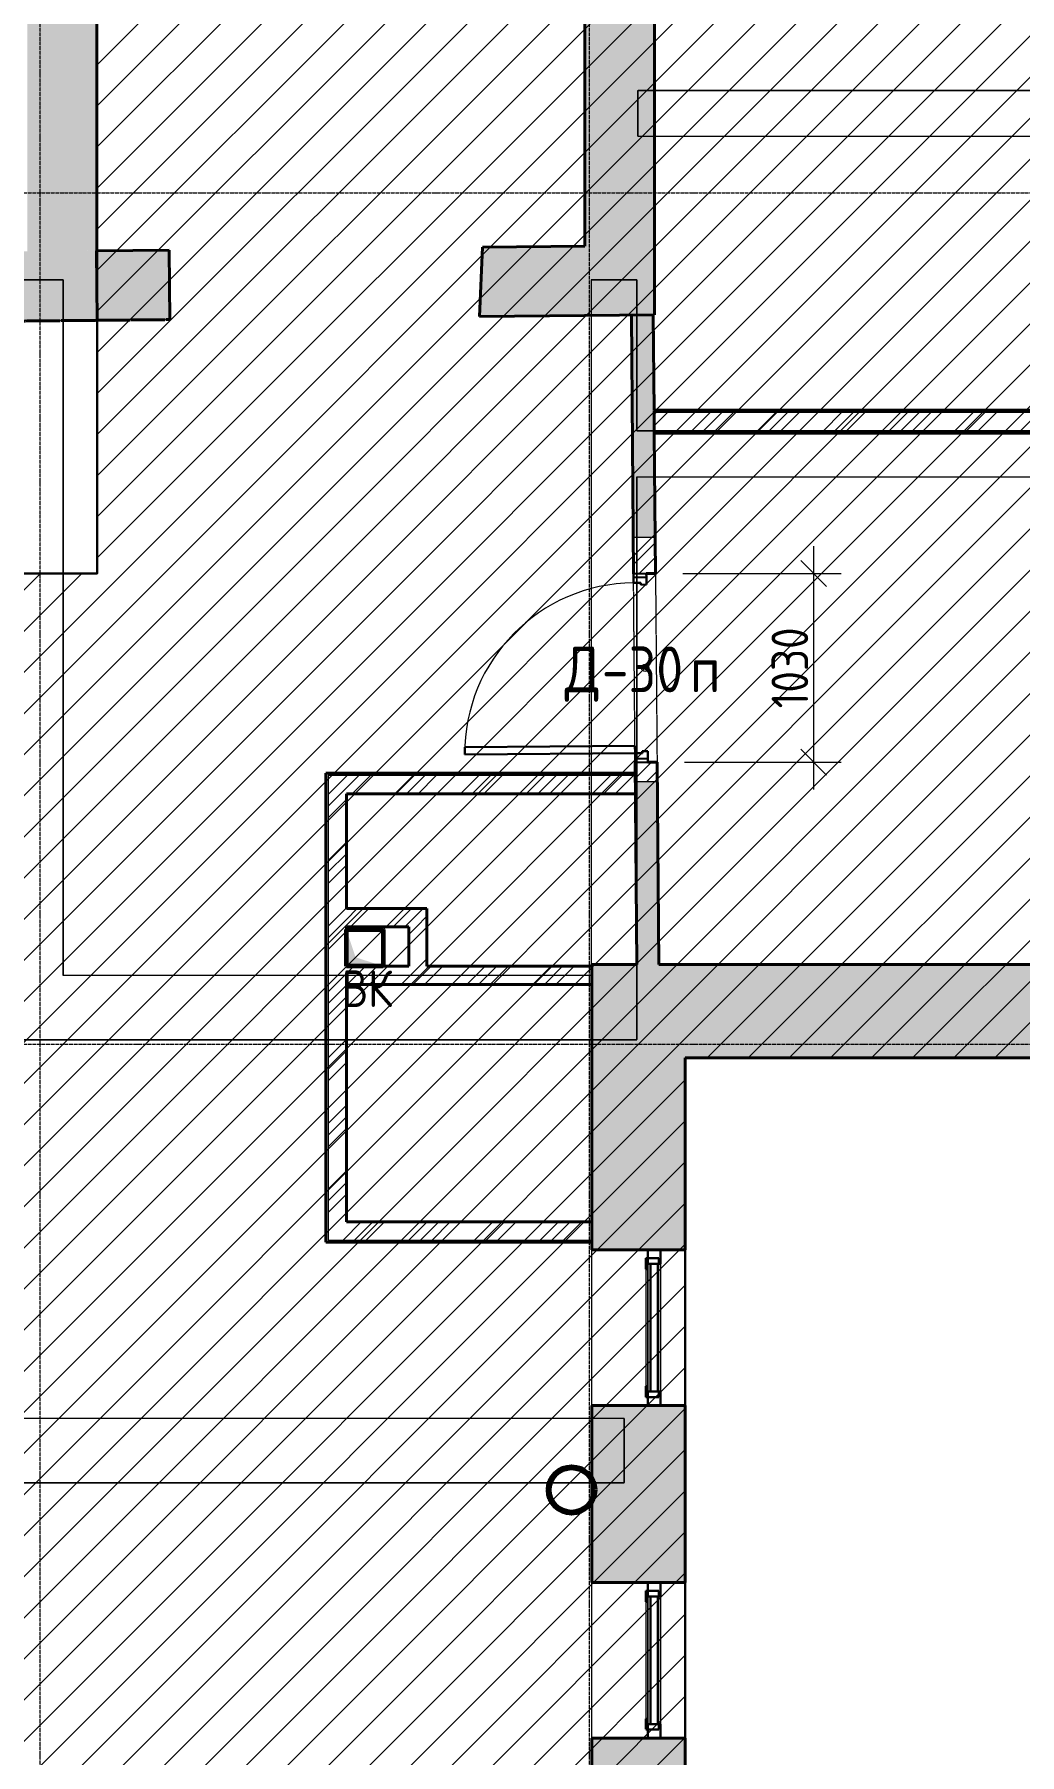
# Model space of a CAD drawing. Header units: millimetres. Extents: x -11886 to 379896, y -8130 to 47743.
# Drawn here: x 154518 to 159899, y 4877 to 14272 of the extents above; entities that cross this region are included whole.
import ezdxf

# ---------------------------------------------------------------- set-up
doc = ezdxf.new("R2010")
doc.units = ezdxf.units.MM
for name, pattern in [('ADSK_Линия сетки', [25, 20, -2.5, 0, -2.5]), ('ADSK_Сверху', [4.5, 3, -1.5]), ('ADSK_Снесено', [4.5, 3, -1.5])]:
    doc.linetypes.add(name, pattern=pattern)
for name, color, linetype, lineweight, true_color in [('_ Окна', 5, 'Continuous', 30, 0x0000ff), ('Витраж', 5, 'Continuous', 18, 0x0000ff), ('Двери', 5, 'Continuous', 18, 0x0000ff), ('Линии', 7, 'Continuous', 9, 0x00a600), ('Окна', 5, 'Continuous', 18, 0x0000ff), ('Панели витража', 5, 'Continuous', 18, 0x0000ff), ('планы со стояками отопление_dwg', 7, 'Continuous', 9, 0x767676), ('Стены внутренние', 5, 'Continuous', 18, 0x0000ff), ('Стены наружные', 1, 'ADSK_Снесено', 18, 0xff0000), ('Стены штриховка', 5, 'Continuous', 18, 0x0000ff)]:
    doc.layers.add(name, color=color, linetype=linetype, lineweight=lineweight, true_color=true_color)
for name, color, linetype, lineweight in [('Аннотация', 7, 'Continuous', 9), ('Каркас', 7, 'Continuous', 18), ('Марки дверей', 7, 'Continuous', 20), ('Оси', 7, 'Continuous', 9), ('Размеры', 7, 'Continuous', 9), ('стояки', 7, 'Continuous', 9), ('Узлы', 7, 'Continuous', 18)]:
    doc.layers.add(name, color=color, linetype=linetype, lineweight=lineweight)
doc.styles.add('GOST Common_1', font='GOST_Common.ttf', dxfattribs={"width": 0.9, "height": 200})
doc.styles.add('GOST Common_2', font='GOST_Common.ttf', dxfattribs={"width": 0.9, "height": 250})
doc.dimstyles.new('ADSK_Основной_2_мм_Округление_до_1_мм', dxfattribs={"dimscale": 304.8, "dimtxt": 201.142999, "dimasz": 0.463911, "dimexe": 0.492126, "dimexo": 0.492126, "dimgap": 0.098425, "dimtad": 1, "dimdec": 0, "dimdsep": 46, "dimtxsty": 'GOST Common_1', "dimblk1": 'OBLIQUE', "dimblk2": 'OBLIQUE', "dimsah": 1, "dimcen": 0.09, "dimdle": 0.492126, "dimazin": 2, "dimtfac": 1, "dimtdec": 4, "dimtix": 1, "dimtmove": 0, "dimatfit": 3, "dimfxl": 1, "dimtvp": 1, "dimtolj": 1, "dimtzin": 0, "dimlwd": 20, "dimlwe": 20, "dimarcsym": 2})
pattern_1 = [(45, (108139.4, 150), (-179.6051, 179.6051), []), (45, (108202.9, 150), (0, 359.2102), []), (45, (108075.9, 150), (0, 359.2102), [])]

# ---------------------------------------------------------------- blocks, each defined once
blk = doc.blocks.new('ADSK_БалкаЖБ_Прямоугольная - 350х280мм-843200-02 План 2-го этажа маркировочный')
at = {"layer": 'Каркас', "color": 253, "linetype": 'ADSK_Сверху', "true_color": 0xaaaaaa}
for p, q in [((-3639.3, 175), (-3639.3, -175)), ((-3639.3, 175), (3639.3, 175)), ((3639.3, -175), (3639.3, 175)), ((-3639.3, -175), (3639.3, -175))]:
    blk.add_line(p, q, dxfattribs=at)
at = {"layer": 'Каркас', "color": 253, "linetype": 'ADSK_Сверху', "true_color": 0xb2b2b2}
for p, q in [((-3639.3, -175), (-3639.3, 175)), ((3639.3, 175), (-3639.3, 175)), ((3639.3, 175), (3639.3, -175)), ((-3639.3, -175), (3639.3, -175))]:
    blk.add_line(p, q, dxfattribs=at)
blk = doc.blocks.new('ADSK_БалкаЖБ_Прямоугольная - 250х280мм-848599-02 План 2-го этажа маркировочный')
at = {"layer": 'Каркас', "color": 253, "linetype": 'ADSK_Сверху', "true_color": 0xaaaaaa}
for p, q in [((-3118.3, 125), (-3118.3, -125)), ((-3118.3, 125), (3118.3, 125)), ((3118.3, -125), (3118.3, 125)), ((-3118.3, -125), (3118.3, -125))]:
    blk.add_line(p, q, dxfattribs=at)
at = {"layer": 'Каркас', "color": 253, "linetype": 'ADSK_Сверху', "true_color": 0xb2b2b2}
for p, q in [((-3118.3, -125), (-3118.3, 125)), ((3118.3, 125), (-3118.3, 125)), ((3118.3, 125), (3118.3, -125)), ((-3118.3, -125), (3118.3, -125))]:
    blk.add_line(p, q, dxfattribs=at)
blk = doc.blocks.new('Витраж-тент со смещением вовне - 60мм 30 сдвиг-1466941-02 План 2-го этажа маркировочный')
at = {"layer": '_ Окна', "color": 161, "linetype": 'ADSK_Сверху', "true_color": 0xaaaaff}
for p, q in [((-379, 25), (-379, -45)), ((-379, 25), (-349, 25)), ((-379, -45), (-379, 25)), ((379, 25), (349, 25)), ((379, -45), (379, 25)), ((379, -45), (379, 25)), ((-319, -45), (-379, -45)), ((-319, -35), (-319, -45)), ((319, -35), (319, -45)), ((319, -45), (379, -45))]:
    blk.add_line(p, q, dxfattribs=at)
at = {"layer": 'Окна', "color": 161, "linetype": 'ADSK_Сверху', "true_color": 0xaaaaff}
blk.add_line((-319, -45), (319, -45), dxfattribs=at)
blk = doc.blocks.new('Прямоугольный импост - 70х20_56мм-1425354-02 План 2-го этажа маркировочный')
at = {"layer": 'Витраж', "color": 161, "linetype": 'ADSK_Сверху', "true_color": 0xaaaaff}
for p, q in [((465.8, 2112.1), (395.8, 2112.1)), ((395.8, 2036.1), (395.8, 2112.1)), ((465.8, 2036.1), (465.8, 2112.1)), ((395.8, 1262.1), (395.8, 1338.1)), ((465.8, 1262.1), (465.8, 1338.1)), ((395.8, 1262.1), (465.8, 1262.1))]:
    blk.add_line(p, q, dxfattribs=at)
blk = doc.blocks.new('Прямоугольный импост - 70х20_56мм-1424845-02 План 2-го этажа маркировочный')
at = {"layer": 'Витраж', "color": 161, "linetype": 'ADSK_Сверху', "true_color": 0xaaaaff}
for p, q in [((-76, 35), (0, 35)), ((0, 35), (0, -35)), ((0, -35), (-76, -35))]:
    blk.add_line(p, q, dxfattribs=at)
blk = doc.blocks.new('Прямоугольный импост - 70х20_56мм-1424846-02 План 2-го этажа маркировочный')
at = {"layer": 'Витраж', "color": 161, "linetype": 'ADSK_Сверху', "true_color": 0xaaaaff}
for p, q in [((0, 35), (-76, 35)), ((0, -35), (0, 35)), ((-76, -35), (0, -35))]:
    blk.add_line(p, q, dxfattribs=at)
blk = doc.blocks.new('Прямоугольный импост - 70х60мм-1425356-02 План 2-го этажа маркировочный')
at = {"layer": 'Витраж', "color": 161, "linetype": 'ADSK_Сверху', "true_color": 0xaaaaff}
for p, q in [((465.8, 2036.1), (395.8, 2036.1)), ((395.8, 1338.1), (395.8, 2036.1)), ((465.8, 1338.1), (465.8, 2036.1)), ((395.8, 1338.1), (465.8, 1338.1))]:
    blk.add_line(p, q, dxfattribs=at)
blk = doc.blocks.new('Системная панель - _AR_Стекло_40мм_привязка по центру-V199-02 План 2-го этажа маркировочный')
at = {"layer": 'Панели витража', "lineweight": 30}
for p, q in [((349, 20), (-349, 20)), ((-349, 20), (-349, -20)), ((349, -20), (349, 20)), ((-349, -20), (349, -20))]:
    blk.add_line(p, q, dxfattribs=at)
blk = doc.blocks.new('Прямоугольный импост - 70х40_56мм-V53-02 План 2-го этажа маркировочный')
at = {"layer": 'Витраж'}
for p, q in [((-6006, 16950.4), (-6006, 16252.4)), ((-5936, 16950.4), (-5936, 16252.4))]:
    blk.add_line(p, q, dxfattribs=at)
blk = doc.blocks.new('Прямоугольный импост - 70х20_56мм-V200-02 План 2-го этажа маркировочный')
at = {"layer": 'Витраж', "lineweight": 30}
for p, q in [((-76, 35), (0, 35)), ((-76, -35), (-76, 35)), ((0, 35), (0, -35)), ((0, -35), (-76, -35))]:
    blk.add_line(p, q, dxfattribs=at)
blk = doc.blocks.new('Прямоугольный импост - 70х20_56мм-V201-02 План 2-го этажа маркировочный')
at = {"layer": 'Витраж', "lineweight": 30}
for p, q in [((0, 35), (-76, 35)), ((-76, 35), (-76, -35)), ((0, -35), (0, 35)), ((-76, -35), (0, -35))]:
    blk.add_line(p, q, dxfattribs=at)
blk = doc.blocks.new('Прямоугольный импост - 70х40_56мм-1425355-02 План 2-го этажа маркировочный')
at = {"layer": 'Витраж'}
for p, q in [((395.8, 2036.1), (395.8, 1338.1)), ((465.8, 2036.1), (465.8, 1338.1))]:
    blk.add_line(p, q, dxfattribs=at)
blk = doc.blocks.new('AC_Дверь_Однопольная - Д-30п 1030х2200h-V213-02 План 2-го этажа маркировочный')
at = {"layer": 'Двери', "lineweight": 30}
for p, q in [((-465, 990), (-425, 990)), ((-465, 60), (-465, 990)), ((-425, 990), (-425, 60)), ((-515, 60), (-495, 60)), ((-515, -10), (-515, 60)), ((-495, 60), (-465, 60)), ((-495, -10), (-495, 60)), ((-495, 60), (-495, -10)), ((-425, 60), (-465, 60)), ((-465, 60), (-465, 20)), ((-465, 20), (-455, 20)), ((-455, 20), (-455, -10)), ((455, 20), (465, 20)), ((455, -10), (455, 20)), ((465, 60), (495, 60)), ((465, 20), (465, 60)), ((495, 60), (495, -10)), ((495, 60), (515, 60)), ((495, -10), (495, 60)), ((515, 60), (515, -10)), ((-495, -10), (-515, -10)), ((-455, -10), (-495, -10)), ((495, -10), (455, -10)), ((515, -10), (495, -10))]:
    blk.add_line(p, q, dxfattribs=at)
at = {"layer": 'Двери'}
blk.add_arc((-465, 60), 930, 0, 90, dxfattribs=at)
blk = doc.blocks.new('планы со стояками отопление_dwg-1484427-02 План 2-го этажа маркировочный')
at = {"layer": 'стояки', "color": 246, "lineweight": 80, "true_color": 0x7f001f}
blk.add_circle((222568.8, 244728.5), 124.3, dxfattribs=at)
blk = doc.blocks.new('ADSK_Марка_Дверь - Типоразмер_ADSK_Марка-58376-02 План 2-го этажа маркировочный')
at = {"layer": 'Марки дверей', "lineweight": 9}
blk.add_circle((0, 0), 0.2, dxfattribs=at)
blk = doc.blocks.new('_Oblique')
at = {"color": 0, "linetype": 'ByBlock', "lineweight": -2}
blk.add_line((-0.5, -0.5), (0.5, 0.5), dxfattribs=at)
blk = doc.blocks.new('*D1601')
at = {"layer": 'Defpoints', "color": 0, "transparency": 16777216}
for p in [(157910.4, 11327.2), (158774.5, 11327.2), (157919, 10297.2)]:
    blk.add_point(p, dxfattribs=at)
at = {"layer": 'Размеры', "color": 0, "lineweight": 20, "transparency": 16777216}
for p, q in [((158774.5, 10147.2), (158774.5, 11477.2)), ((158060.4, 11327.2), (158924.5, 11327.2)), ((158069, 10297.2), (158924.5, 10297.2))]:
    blk.add_line(p, q, dxfattribs=at)
at = {"layer": 'Размеры', "color": 0, "lineweight": 20, "transparency": 16777216, "xscale": 141.4, "yscale": 141.4, "zscale": 141.4}
for p, rotation in [((158774.5, 11327.2), 90), ((158774.5, 10297.2), 270)]:
    blk.add_blockref('_Oblique', p, dxfattribs=dict(at, rotation=rotation))
at = {"layer": 'Размеры', "color": 0, "lineweight": 20, "transparency": 16777216, "insert": (158644.5, 10812.2), "char_height": 200, "width": 560.473, "attachment_point": 5, "rotation": 90, "style": 'GOST Common_1'}
blk.add_mtext('\\A1;1030', dxfattribs=at)

msp = doc.modelspace()

# ---------------------------------------------------------------- hatches: boundary and pattern name
at = {"lineweight": 13, "true_color": 0x636466, "transparency": 33554559}
h = msp.add_hatch(dxfattribs=at)
h.set_pattern_fill('ANSI31', color=251, scale=50)
h.set_pattern_definition([(45, (108139.4, 85026.59), (-112.2532, 112.2532), [])])
h.paths.add_polyline_path([(158072.8, 8682.3), (164353.35, 8682.3), (164172.02, 43909.21), (154172.61, 43909.21), (154172.61, 21084.06), (154859.25, 21054.57), (154861.07, 11328.12), (108910.53, 11328.12), (108910.53, 8679.25), (108429.9, 8679.25), (108429.9, 456.79), (116412.4, 422.02), (116412.4, 2336.48), (127112.04, 2336.48), (127112.04, -2582.57), (139475.8, -2582.57), (139475.8, 2335.74), (150176.33, 2256.79), (150176.33, 300.23), (158072.8, 300.23)])
at = {"layer": 'Стены внутренние', "true_color": 0xc0c0c0}
for points in [[(154479.25, 13086.77), (154859.25, 13090.41), (154859.25, 20545.02), (154681.43, 20545.84), (154681.43, 20574.06), (154479.25, 20574.06), (154479.25, 15128.81)], [(154095.45, 12703.07), (154861.07, 12710.41), (154857.43, 13090.39), (154091.81, 13083.05), (154095.3, 12719.42)]]:
    msp.add_hatch(color=9, dxfattribs=at).paths.add_polyline_path(points)
h = msp.add_hatch(color=9, dxfattribs=at)
h.paths.add_polyline_path([(157524.67, 12735.95), (157904.67, 12739.59), (157904.67, 17531.68), (157524.67, 17531.68), (157524.67, 12739.59)])
h.paths.add_polyline_path([(157524.67, 19849.64), (157904.67, 19850.22), (157904.67, 20530.96), (157524.67, 20532.71), (157524.67, 19850.22)])
h = msp.add_hatch(color=9, dxfattribs=at)
h.paths.add_polyline_path([(154861.07, 12710.41), (155257.61, 12714.21), (155253.31, 13094.19), (154857.43, 13090.39), (154860.72, 12746.86)])
h.paths.add_polyline_path([(156949.57, 12730.43), (157524.67, 12735.95), (157524.67, 13115.96), (156964.77, 13110.6), (156951.59, 12781.05)])
h = msp.add_hatch(color=9, dxfattribs=at)
h.paths.add_polyline_path([(157928.32, 9192.3), (157919.94, 10190.44), (157799.94, 10189.43), (157808.32, 9192.3)])
h.paths.add_polyline_path([(157788.72, 11525.71), (157908.71, 11526.72), (157898.53, 12739.53), (157778.53, 12738.38), (157788.71, 11526.72)])
at = {"layer": 'Стены внутренние', "lineweight": 9}
h = msp.add_hatch(dxfattribs=at)
h.set_pattern_fill('FP_1', color=256, style=0, pattern_type=2)
h.set_pattern_definition(pattern_1)
h.paths.add_polyline_path([(157903.84, 12106.79), (163843.35, 12106.79), (163843.35, 12206.79), (157903, 12206.79)])
h = msp.add_hatch(dxfattribs=at)
h.set_pattern_fill('FP_2', color=256, style=0, pattern_type=2)
h.set_pattern_definition([(45, (108139.4, 150), (-117.8655, 117.8655), []), (45, (108217.98, 150), (-117.8655, 117.8655), [])])
h.paths.add_polyline_path([(157799.94, 10189.43), (157919.94, 10190.44), (157919.04, 10297.22), (157799.04, 10296.22), (157799.93, 10190.44)])
h.paths.add_polyline_path([(157790.39, 11326.18), (157910.39, 11327.19), (157908.71, 11526.72), (157788.72, 11525.71), (157790.39, 11326.77)])
h = msp.add_hatch(dxfattribs=at)
h.set_pattern_fill('FP_1', color=256, style=0, pattern_type=2)
h.set_pattern_definition(pattern_1)
h.paths.add_polyline_path([(156122.24, 7786.79), (156222.24, 7786.79), (156222.24, 10224.78), (156122.24, 10224.78), (156122.24, 8057.31)])
h = msp.add_hatch(dxfattribs=at)
h.set_pattern_fill('FP_1', color=256, style=0, pattern_type=2)
h.set_pattern_definition(pattern_1)
h.paths.add_polyline_path([(157800.48, 10124.78), (157799.64, 10224.78), (156222.24, 10224.78), (156222.24, 10124.78), (157799.94, 10124.78)])
h = msp.add_hatch(dxfattribs=at)
h.set_pattern_fill('FP_1', color=256, style=0, pattern_type=2)
h.set_pattern_definition(pattern_1)
h.paths.add_polyline_path([(156562.24, 9397.4), (156662.24, 9397.4), (156662.24, 9497.4), (156222.24, 9497.4), (156222.24, 9397.4), (156518.97, 9397.4)])
h = msp.add_hatch(dxfattribs=at)
h.set_pattern_fill('FP_1', color=256, style=0, pattern_type=2)
h.set_pattern_definition(pattern_1)
h.paths.add_polyline_path([(156662.24, 9182.36), (156662.24, 9397.4), (156562.24, 9397.4), (156562.24, 9182.36)])
h = msp.add_hatch(dxfattribs=at)
h.set_pattern_fill('FP_1', color=256, style=0, pattern_type=2)
h.set_pattern_definition(pattern_1)
h.paths.add_polyline_path([(157562.8, 9082.36), (157562.8, 9182.36), (156222.24, 9182.36), (156222.24, 9082.36), (156518.97, 9082.36)])
h = msp.add_hatch(dxfattribs=at)
h.set_pattern_fill('FP_1', color=256, style=0, pattern_type=2)
h.set_pattern_definition(pattern_1)
h.paths.add_polyline_path([(156222.24, 7686.79), (157562.8, 7686.79), (157562.8, 7786.79), (156122.24, 7786.79), (156122.24, 7686.79), (156143.98, 7686.79)])
at = {"layer": 'Стены наружные', "linetype": 'Continuous', "true_color": 0xc0c0c0}
h = msp.add_hatch(color=9, dxfattribs=at)
h.paths.add_polyline_path([(158072.8, 300.23), (158072.8, 1286.55), (157562.8, 1286.55), (157562.8, 300.23), (157735.05, 300.23)])
h.paths.add_polyline_path([(157562.8, 2136.55), (158072.8, 2136.55), (158072.8, 3126.44), (157562.8, 3126.44)])
h.paths.add_polyline_path([(158072.8, 3976.44), (158072.8, 4966.95), (157562.8, 4966.95), (157562.8, 3976.44), (157735.05, 3976.44)])
h.paths.add_polyline_path([(157735.05, 5816.95), (158072.8, 5816.95), (158072.8, 6783.55), (157562.8, 6783.55), (157562.8, 5816.95), (157699.37, 5816.95)])
h.paths.add_polyline_path([(157686.64, 7633.55), (158072.8, 7633.55), (158072.8, 9192.3), (157562.8, 9192.3), (157562.8, 7633.55)])
msp.add_hatch(color=9, dxfattribs=at).paths.add_polyline_path([(158072.8, 8682.3), (164353.35, 8682.3), (164353.35, 9192.3), (158072.8, 9192.3), (158072.8, 9075.75)])
at = {"layer": 'Узлы', "true_color": 0x808080}
msp.add_hatch(color=8, dxfattribs=at).paths.add_polyline_path([(156222.24, 9182.36), (156422.24, 9182.36), (156271.74, 9231.86), (156222.24, 9382.36), (156222.24, 9231.86)])

# ---------------------------------------------------------------- linework, layer by layer
at = {"color": 251, "lineweight": 30, "true_color": 0x636466}
for points in [[(154172.61, 21084.06), (154172.61, 43909.21), (164172.02, 43909.21), (164353.35, 8682.3), (158072.8, 8682.3), (158072.8, 300.23), (150176.33, 300.23), (150176.33, 2256.79), (139375.37, 2336.48), (139475.8, 2335.74), (139475.8, -2582.57), (127112.04, -2582.57), (127112.04, 2336.48), (116412.4, 2336.48), (116412.4, 422.02), (108429.9, 456.79), (108429.9, 8679.25)], [(108910.53, 11328.12), (154861.07, 11328.12), (154859.25, 21054.57), (154172.61, 21084.06)]]:
    msp.add_lwpolyline(points, dxfattribs=at)
at = {"layer": 'Каркас', "color": 253, "linetype": 'ADSK_Сверху', "true_color": 0xaaaaaa}
for p, q in [((154674.31, 12931.46), (154424.31, 12931.46)), ((154674.31, 12931.46), (154674.31, 9131.22)), ((157808.36, 12931.46), (157558.36, 12931.46)), ((157558.36, 12931.46), (157558.36, 9131.22)), ((157808.36, 12931.46), (157808.36, 12106.22)), ((157808.36, 12106.22), (164051.37, 12106.22)), ((157808.36, 11856.22), (164051.37, 11856.22)), ((157808.36, 11856.22), (157808.36, 9131.22)), ((157558.36, 9131.22), (154674.31, 9131.22)), ((157808.36, 9131.22), (157808.36, 8781.22)), ((157808.36, 8781.22), (150533.42, 8781.22))]:
    msp.add_line(p, q, dxfattribs=at)
at = {"layer": 'Каркас', "color": 253, "linetype": 'ADSK_Сверху', "true_color": 0xb2b2b2}
for p, q in [((154424.31, 12931.46), (154674.31, 12931.46)), ((154674.31, 9131.22), (154674.31, 12931.46)), ((157558.36, 12931.46), (157808.36, 12931.46)), ((157558.36, 12931.46), (157558.36, 9131.22)), ((157808.36, 12106.22), (157808.36, 12931.46)), ((164051.37, 12106.22), (157808.36, 12106.22)), ((157808.36, 11856.22), (164051.37, 11856.22)), ((157808.36, 9131.22), (157808.36, 11856.22)), ((157558.36, 9131.22), (154674.31, 9131.22)), ((157808.36, 8781.22), (157808.36, 9131.22)), ((150533.42, 8781.22), (157808.36, 8781.22))]:
    msp.add_line(p, q, dxfattribs=at)
at = {"layer": 'Линии', "lineweight": 60}
for p, q in [((156222.24, 9382.36), (156422.24, 9382.36)), ((156222.24, 9182.36), (156222.24, 9382.36)), ((156422.24, 9382.36), (156422.24, 9182.36)), ((156422.24, 9182.36), (156222.24, 9182.36))]:
    msp.add_line(p, q, dxfattribs=at)
at = {"layer": 'Оси', "linetype": 'ADSK_Линия сетки'}
for p, q in [((154549.31, -5917.65), (154549.31, 44684.79)), ((157549.31, -5917.65), (157549.31, 44684.79)), ((97053.17, 13406.79), (165281.12, 13406.79)), ((97053.17, 8756.79), (165281.12, 8756.79))]:
    msp.add_line(p, q, dxfattribs=at)
at = {"layer": 'Стены внутренние', "color": 18, "lineweight": 40, "true_color": 0x000000}
for p, q in [((154859.25, 13090.41), (154859.25, 20545.02)), ((157904.67, 12739.59), (157904.67, 18349.64)), ((157524.67, 17235.94), (157524.67, 13115.96)), ((155253.31, 13094.19), (154857.43, 13090.39)), ((154861.07, 12710.41), (154857.43, 13090.39)), ((155257.61, 12714.21), (155253.31, 13094.19)), ((156964.77, 13110.6), (156949.57, 12730.43)), ((157524.67, 13115.96), (156964.77, 13110.6)), ((156949.57, 12730.43), (157904.67, 12739.59)), ((157778.53, 12738.38), (157790.39, 11326.18)), ((157902.9, 12218.79), (157898.53, 12739.53)), ((163843.35, 12218.79), (157902.9, 12218.79)), ((157902.92, 12216.79), (157903.92, 12096.79)), ((157910.39, 11327.19), (157903.94, 12094.79)), ((157903.94, 12094.79), (163843.35, 12094.79)), ((157860.39, 11326.77), (157910.39, 11327.19)), ((157799.04, 10296.22), (157808.32, 9192.3)), ((157919.04, 10297.22), (157869.04, 10296.81)), ((157928.32, 9192.3), (157919.04, 10297.22)), ((156110.24, 10236.78), (156110.24, 7674.79)), ((157799.54, 10236.78), (156110.24, 10236.78)), ((156222.24, 9497.4), (156222.24, 10124.78)), ((156222.24, 10124.78), (157800.48, 10124.78)), ((156662.24, 9497.4), (156222.24, 9497.4)), ((156662.24, 9182.36), (156662.24, 9497.4)), ((156222.24, 9182.36), (156222.24, 9397.4)), ((156222.24, 9397.4), (156562.24, 9397.4)), ((156562.24, 9397.4), (156562.24, 9182.36)), ((156562.24, 9182.36), (156222.24, 9182.36)), ((157562.8, 9182.36), (156662.24, 9182.36)), ((156222.24, 7786.79), (156222.24, 9082.36)), ((156222.24, 9082.36), (157562.8, 9082.36)), ((157562.8, 7786.79), (156222.24, 7786.79)), ((157562.8, 7676.79), (157562.8, 7786.79)), ((156110.24, 7674.79), (157562.8, 7674.79))]:
    msp.add_line(p, q, dxfattribs=at)
at = {"layer": 'Стены внутренние', "color": 18, "linetype": 'ADSK_Снесено', "lineweight": 40, "true_color": 0x000000}
msp.add_line((151748.46, 12680.57), (155257.61, 12714.21), dxfattribs=at)
at = {"layer": 'Стены внутренние', "color": 18, "true_color": 0x000000}
for p, q in [((157788.72, 11525.71), (157908.71, 11526.72)), ((157919.94, 10190.44), (157799.94, 10189.43))]:
    msp.add_line(p, q, dxfattribs=at)
at = {"layer": 'Стены внутренние', "color": 18, "linetype": 'ADSK_Снесено', "true_color": 0x000000}
for p, q in [((157798.29, 10386.21), (157790.81, 11276.18)), ((157910.39, 11327.19), (157919.04, 10297.22))]:
    msp.add_line(p, q, dxfattribs=at)
at = {"layer": 'Стены наружные', "color": 18, "linetype": 'Continuous', "lineweight": 40, "true_color": 0x000000}
for p, q in [((157808.32, 9192.3), (157562.8, 9192.3)), ((157562.8, 9192.3), (157562.8, 7786.79)), ((163843.35, 9192.3), (157928.32, 9192.3)), ((158072.8, 7633.55), (158072.8, 8682.3)), ((158072.8, 8682.3), (164353.35, 8682.3)), ((157562.8, 7674.79), (157562.8, 7633.55)), ((157562.8, 7633.55), (158072.8, 7633.55)), ((158072.8, 6783.55), (157562.8, 6783.55)), ((157562.8, 6783.55), (157562.8, 5816.95)), ((158072.8, 5816.95), (158072.8, 6783.55)), ((157562.8, 5816.95), (158072.8, 5816.95)), ((158072.8, 4966.95), (157562.8, 4966.95)), ((157562.8, 4966.95), (157562.8, 3976.44)), ((158072.8, 3976.44), (158072.8, 4966.95))]:
    msp.add_line(p, q, dxfattribs=at)
at = {"layer": 'Стены наружные', "color": 18, "linetype": 'Continuous', "true_color": 0x000000}
for p, q in [((157562.8, 6783.55), (157562.8, 7633.55)), ((158072.8, 7633.55), (158072.8, 6783.55)), ((157562.8, 4966.95), (157562.8, 5816.95)), ((158072.8, 5816.95), (158072.8, 4966.95))]:
    msp.add_line(p, q, dxfattribs=at)
at = {"layer": 'Стены штриховка'}
for p, q in [((157902.9, 12218.79), (157902.92, 12216.79)), ((163843.35, 12216.79), (157902.92, 12216.79)), ((163843.35, 12206.79), (157903, 12206.79)), ((163843.35, 12106.79), (157903.84, 12106.79)), ((163843.35, 12096.79), (157903.92, 12096.79)), ((157903.92, 12096.79), (157903.94, 12094.79)), ((157799.56, 10234.78), (156110.24, 10234.78)), ((156112.24, 10236.78), (156112.24, 7674.79)), ((156122.24, 10234.78), (156122.24, 10236.78)), ((156122.24, 10224.78), (156122.24, 7686.79)), ((157799.64, 10224.78), (156122.24, 10224.78)), ((156112.24, 7686.79), (156110.24, 7686.79)), ((156110.24, 7676.79), (157562.8, 7676.79)), ((156122.24, 7686.79), (157562.8, 7686.79)), ((157562.8, 7674.79), (157562.8, 7676.79))]:
    msp.add_line(p, q, dxfattribs=at)

# ---------------------------------------------------------------- block references
at = {"layer": '_ Окна', "color": 161, "linetype": 'ADSK_Сверху', "true_color": 0xaaaaff, "rotation": 270.0000000000003}
for p in [(157902.8, 7208.55), (157902.8, 5391.95)]:
    msp.add_blockref('Витраж-тент со смещением вовне - 60мм 30 сдвиг-1466941-02 План 2-го этажа маркировочный', p, dxfattribs=at)
at = {"layer": 'Витраж', "color": 161, "linetype": 'ADSK_Сверху', "true_color": 0xaaaaff}
for name, p, rotation in [('Прямоугольный импост - 70х20_56мм-1425354-02 План 2-го этажа маркировочный', (158333.59, 8895.67), 180), ('Прямоугольный импост - 70х20_56мм-1424846-02 План 2-го этажа маркировочный', (157902.8, 7633.55), 90.00000000000031), ('Прямоугольный импост - 70х60мм-1425356-02 План 2-го этажа маркировочный', (158333.59, 8895.67), 180), ('Прямоугольный импост - 70х20_56мм-1425354-02 План 2-го этажа маркировочный', (158333.59, 7079.06), 180), ('Прямоугольный импост - 70х20_56мм-1424846-02 План 2-го этажа маркировочный', (157902.8, 5816.95), 90.00000000000031), ('Прямоугольный импост - 70х60мм-1425356-02 План 2-го этажа маркировочный', (158333.59, 7079.06), 180)]:
    msp.add_blockref(name, p, dxfattribs=dict(at, rotation=rotation))
at = {"layer": 'Витраж'}
for name, p, rotation in [('Прямоугольный импост - 70х20_56мм-V201-02 План 2-го этажа маркировочный', (157902.8, 7633.55), 90.00000000000031), ('Прямоугольный импост - 70х40_56мм-V53-02 План 2-го этажа маркировочный', (151931.76, 23809.94), 180), ('Прямоугольный импост - 70х20_56мм-V201-02 План 2-го этажа маркировочный', (157902.8, 5816.95), 90.00000000000031), ('Прямоугольный импост - 70х40_56мм-1425355-02 План 2-го этажа маркировочный', (158333.59, 7079.06), 180)]:
    msp.add_blockref(name, p, dxfattribs=dict(at, rotation=rotation))
at = {"layer": 'Витраж', "color": 161, "linetype": 'ADSK_Сверху', "true_color": 0xaaaaff, "extrusion": (0, 0, -1), "rotation": 269.9999999999997}
for p in [(-157902.8, 6783.55), (-157902.8, 4966.95)]:
    msp.add_blockref('Прямоугольный импост - 70х20_56мм-1424845-02 План 2-го этажа маркировочный', p, dxfattribs=at)
at = {"layer": 'Витраж', "extrusion": (0, 0, -1), "rotation": 269.9999999999997}
for p in [(-157902.8, 6783.55), (-157902.8, 4966.95)]:
    msp.add_blockref('Прямоугольный импост - 70х20_56мм-V200-02 План 2-го этажа маркировочный', p, dxfattribs=at)
at = {"layer": 'Двери', "rotation": 90.48122793867071}
msp.add_blockref('AC_Дверь_Однопольная - Д-30п 1030х2200h-V213-02 План 2-го этажа маркировочный', (157854.72, 10811.7), dxfattribs=at)
at = {"layer": 'Каркас', "color": 253, "linetype": 'ADSK_Сверху', "true_color": 0xaaaaaa}
msp.add_blockref('ADSK_БалкаЖБ_Прямоугольная - 250х280мм-848599-02 План 2-го этажа маркировочный', (160933.06, 13841.16), dxfattribs=at)
at = {"layer": 'Каркас', "color": 253, "linetype": 'ADSK_Сверху', "true_color": 0xaaaaaa, "rotation": 180}
msp.add_blockref('ADSK_БалкаЖБ_Прямоугольная - 350х280мм-843200-02 План 2-го этажа маркировочный', (154100.92, 6536.66), dxfattribs=at)
at = {"layer": 'Марки дверей', "xscale": 99.99999999999993, "yscale": 99.99999999999993, "zscale": 99.99999999999993}
msp.add_blockref('ADSK_Марка_Дверь - Типоразмер_ADSK_Марка-58376-02 План 2-го этажа маркировочный', (157854.72, 10811.7), dxfattribs=at)
at = {"layer": 'Панели витража', "rotation": 270.0000000000003}
for p in [(157902.8, 7208.55), (157902.8, 5391.95)]:
    msp.add_blockref('Системная панель - _AR_Стекло_40мм_привязка по центру-V199-02 План 2-го этажа маркировочный', p, dxfattribs=at)
at = {"layer": 'планы со стояками отопление_dwg', "color": 6, "true_color": 0xff00ff}
msp.add_blockref('планы со стояками отопление_dwg-1484427-02 План 2-го этажа маркировочный', (-65116.64, -238406.38), dxfattribs=at)

# ---------------------------------------------------------------- texts
at = {"layer": 'Аннотация', "insert": (156196.56, 9160.38), "char_height": 200, "width": 360.7594, "attachment_point": 1, "style": 'GOST Common_2'}
msp.add_mtext('ВК', dxfattribs=at)
at = {"layer": 'Марки дверей', "lineweight": 9, "char_height": 250, "attachment_point": 1, "style": 'GOST Common_1'}
for s, insert, width in [('\\fGOST Common|b0|i0|c204|p34|;\\W.9;Д', (157414.89, 10928.72), 245.3164), ('-30', (157617.29, 10928.72), 584.4302), ('\\fGOST Common|b0|i0|c204|p34|;\\W.9;п', (158099.5, 10928.72), 194.8101)]:
    msp.add_mtext(s, dxfattribs=dict(at, insert=insert, width=width))

# ---------------------------------------------------------------- dimensions: what is measured, and where the dimension line sits
at = {"layer": 'Размеры', "lineweight": 20}
dim = msp.add_linear_dim(base=(158774.47, 11327.19), p1=(157919.04, 10297.22), p2=(157910.39, 11327.19), angle=90, dimstyle='ADSK_Основной_2_мм_Округление_до_1_мм', override={"dimpost": '<>', "dimfxl": 1030}, dxfattribs=at)
dim.commit()
dim.dimension.update_dxf_attribs({"geometry": '*D1601', "text_midpoint": (158644.47, 10812.21)})

doc.saveas('drawing.dxf')
